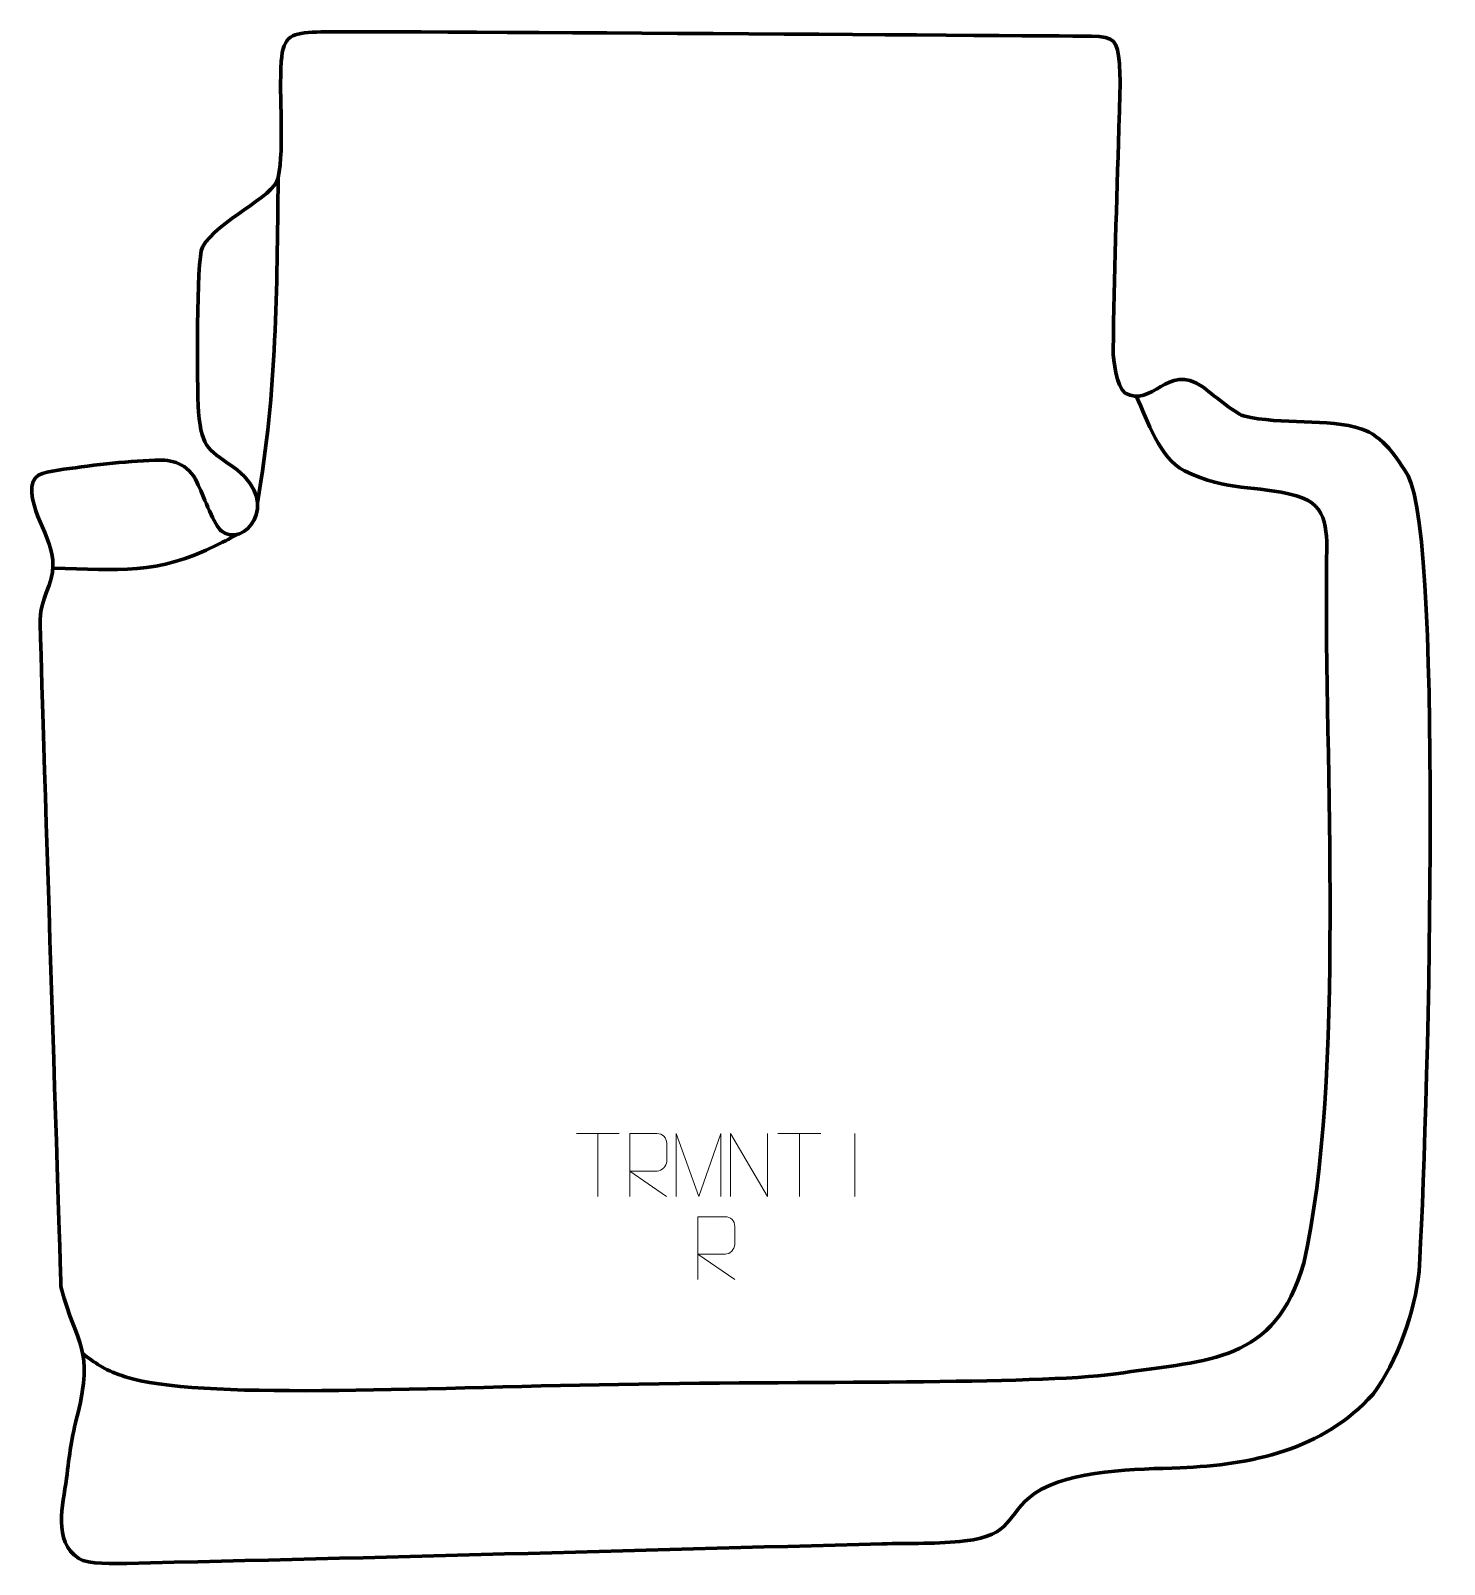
# Model space of a CAD drawing. Header units: millimetres. Extents: x 993 to 1554, y 96 to 705.
import ezdxf

# ---------------------------------------------------------------- set-up
doc = ezdxf.new("R2010")
doc.units = ezdxf.units.MM
doc.header["$MEASUREMENT"] = 0
doc.layers.add('layer 2', color=7, linetype='Continuous')
doc.layers.add('layer 3', color=7, linetype='Continuous')

msp = doc.modelspace()

# ---------------------------------------------------------------- linework, layer by layer
at = {"layer": 'layer 2', "color": 140, "lineweight": 158}
msp.add_open_spline([(1082.8183, 517.6823), (1090.6083, 562.9693), (1090.4321, 601.2948), (1091.0447, 646.5933)], degree=3, dxfattribs=at)
for points, knots in [([(1431.6583, 559.9035), (1436.0553, 550.2658), (1440.7458, 535.4894), (1450.6726, 530.397), (1450.6726, 530.397), (1468.3807, 521.7443), (1478.2155, 524.9814), (1495.1304, 520.4703), (1495.1304, 520.4703), (1508.4543, 516.917), (1507.1966, 505.1604), (1507.0753, 494.037), (1507.0753, 494.037), (1506.2074, 414.4225), (1514.7074, 289.5976), (1498.032, 215.9237), (1498.032, 215.9237), (1486.5346, 176.1758), (1459.8251, 177.6443), (1426.4828, 172.4765), (1426.4828, 172.4765), (1395.5959, 167.6893), (1312.5021, 169.3496), (1226.0862, 167.9004), (1226.0862, 167.9004), (1144.3953, 166.5306), (1059.1994, 161.6397), (1030.3757, 170.9147), (1030.3757, 170.9147), (1022.4162, 173.4759), (1019.8511, 175.308), (1013.4497, 180.1384)], [0, 0, 0, 0, 0.11111111, 0.11111111, 0.11111111, 0.11111111, 0.22222222, 0.22222222, 0.22222222, 0.22222222, 0.33333333, 0.33333333, 0.33333333, 0.33333333, 0.44444444, 0.44444444, 0.44444444, 0.44444444, 0.55555556, 0.55555556, 0.55555556, 0.55555556, 0.66666667, 0.66666667, 0.66666667, 0.66666667, 0.77777778, 0.77777778, 0.77777778, 0.77777778, 1, 1, 1, 1]), ([(1001.6287, 491.7878), (1028.0512, 491.2418), (1042.5248, 488.7776), (1066.851, 501.009), (1066.851, 501.009), (1069.7133, 502.4482), (1072.5714, 503.8957), (1075.4335, 505.3355)], [0, 0, 0, 0, 0.33333333, 0.33333333, 0.33333333, 0.33333333, 1, 1, 1, 1])]:
    msp.add_open_spline(points, degree=3, knots=knots, dxfattribs=at)
at = {"layer": 'layer 3', "color": 242, "lineweight": 158}
msp.add_open_spline([(1004.8513, 206.1464), (1011.3109, 182.6764), (1017.9123, 182.0704), (1011.4828, 156.1421), (1011.4828, 156.1421), (1008.9651, 146.4902), (1008.2173, 140.2279), (1007.0062, 130.4893), (1007.0062, 130.4893), (1005.6218, 119.8925), (1001.5354, 105.899), (1011.8617, 98.7838), (1011.8617, 98.7838), (1015.5058, 96.4835), (1026.448, 96.7706), (1031.0156, 96.8728), (1031.0156, 96.8728), (1130.9447, 99.1091), (1230.8722, 101.9433), (1330.7908, 104.6258), (1330.7908, 104.6258), (1341.1315, 104.9032), (1353.4994, 104.5286), (1363.5199, 105.76), (1363.5199, 105.76), (1382.9749, 108.1508), (1379.3858, 115.7396), (1391.1925, 124.6351), (1391.1925, 124.6351), (1405.4911, 134.2422), (1431.9975, 134.1391), (1448.944, 134.804), (1448.944, 134.804), (1477.271, 135.9156), (1505.6232, 141.8381), (1525.5439, 164.0291), (1525.5439, 164.0291), (1535.1143, 176.6893), (1542.2754, 196.9511), (1543.7895, 212.7196), (1543.7895, 212.7196), (1546.9867, 262.3386), (1553.8283, 502.9677), (1539.4351, 528.3594), (1539.4351, 528.3594), (1535.254, 535.4958), (1529.221, 544.2612), (1521.0636, 546.9496), (1521.0636, 546.9496), (1507.4977, 551.4205), (1489.3676, 548.3965), (1474.1022, 552.1918), (1474.1022, 552.1918), (1470.692, 553.3014), (1461.2064, 561.1925), (1457.7332, 563.8053), (1457.7332, 563.8053), (1443.8567, 573.5057), (1437.8676, 554.9893), (1427.1692, 561.2127), (1427.1692, 561.2127), (1423.7594, 563.9487), (1422.3735, 574.0856), (1422.4134, 578.3611), (1422.4134, 578.3611), (1422.6853, 607.5527), (1423.898, 636.8657), (1424.6409, 666.0627), (1424.6409, 666.0627), (1424.8392, 673.9319), (1425.5236, 684.3705), (1424.8764, 691.9745), (1424.8764, 691.9745), (1424.1182, 700.881), (1423.0789, 702.7461), (1413.7652, 702.812), (1413.7652, 702.812), (1413.7652, 702.812), (1115.9029, 705.0117), (1106.2621, 704.4779), (1106.2621, 704.4779), (1096.6213, 703.9442), (1092.974, 703.4677), (1092.2552, 692.7362), (1092.2552, 692.7362), (1091.3048, 678.546), (1093.563, 659.6371), (1091.0447, 646.5933), (1091.0447, 646.5933), (1089.3805, 639.0531), (1066.8799, 629.645), (1060.9395, 619.079), (1060.9395, 619.079), (1058.602, 613.9539), (1058.6535, 564.3417), (1059.4737, 553.7052), (1059.4737, 553.7052), (1060.6486, 538.4655), (1063.8011, 538.937), (1074.7043, 530.7469), (1074.7043, 530.7469), (1092.2497, 517.1411), (1077.3416, 499.4011), (1068.4552, 506.5719), (1068.4552, 506.5719), (1068.4552, 506.5719), (1068.0485, 506.9957), (1068.0485, 506.9957), (1068.0485, 506.9957), (1065.0119, 510.1599), (1061.0875, 521.1215), (1058.8994, 525.658), (1058.8994, 525.658), (1055.0979, 533.54), (1049.0185, 534.9104), (1042.1088, 534.6289), (1042.1088, 534.6289), (1030.3426, 534.1496), (1015.3002, 532.4006), (1003.7648, 530.6344), (1003.7648, 530.6344), (997.3046, 529.6137), (992.8071, 529.2206), (993.2148, 521.6746), (993.2148, 521.6746), (994.6179, 508.114), (1005.6475, 499.7856), (1000.1343, 484.9338), (1000.1343, 484.9338), (996.6751, 476.2534), (996.4571, 474.668), (996.6727, 465.3336), (996.6727, 465.3336), (996.8884, 455.9992), (1004.8513, 206.1464), (1004.8513, 206.1464)], degree=3, knots=[0, 0, 0, 0, 0.02857143, 0.02857143, 0.02857143, 0.02857143, 0.05714286, 0.05714286, 0.05714286, 0.05714286, 0.08571429, 0.08571429, 0.08571429, 0.08571429, 0.11428571, 0.11428571, 0.11428571, 0.11428571, 0.14285714, 0.14285714, 0.14285714, 0.14285714, 0.17142857, 0.17142857, 0.17142857, 0.17142857, 0.2, 0.2, 0.2, 0.2, 0.22857143, 0.22857143, 0.22857143, 0.22857143, 0.25714286, 0.25714286, 0.25714286, 0.25714286, 0.28571429, 0.28571429, 0.28571429, 0.28571429, 0.31428571, 0.31428571, 0.31428571, 0.31428571, 0.34285714, 0.34285714, 0.34285714, 0.34285714, 0.37142857, 0.37142857, 0.37142857, 0.37142857, 0.4, 0.4, 0.4, 0.4, 0.42857143, 0.42857143, 0.42857143, 0.42857143, 0.45714286, 0.45714286, 0.45714286, 0.45714286, 0.48571429, 0.48571429, 0.48571429, 0.48571429, 0.51428571, 0.51428571, 0.51428571, 0.51428571, 0.54285714, 0.54285714, 0.54285714, 0.54285714, 0.57142857, 0.57142857, 0.57142857, 0.57142857, 0.6, 0.6, 0.6, 0.6, 0.62857143, 0.62857143, 0.62857143, 0.62857143, 0.65714286, 0.65714286, 0.65714286, 0.65714286, 0.68571429, 0.68571429, 0.68571429, 0.68571429, 0.71428571, 0.71428571, 0.71428571, 0.71428571, 0.74285714, 0.74285714, 0.74285714, 0.74285714, 0.77142857, 0.77142857, 0.77142857, 0.77142857, 0.8, 0.8, 0.8, 0.8, 0.82857143, 0.82857143, 0.82857143, 0.82857143, 0.85714286, 0.85714286, 0.85714286, 0.85714286, 0.88571429, 0.88571429, 0.88571429, 0.88571429, 0.91428571, 0.91428571, 0.91428571, 0.91428571, 0.94285714, 0.94285714, 0.94285714, 0.94285714, 1, 1, 1, 1], dxfattribs=at)
at = {"layer": 'layer 3', "color": 250, "lineweight": 9}
for points in [[(1209.3822, 267.3709), (1209.3822, 267.3709), (1226.3694, 267.3709), (1226.3694, 267.3709)], [(1217.876, 242.4409), (1217.876, 242.4409), (1217.876, 267.3944), (1217.876, 267.3944)], [(1289.3822, 267.3709), (1289.3822, 267.3709), (1306.3694, 267.3709), (1306.3694, 267.3709)], [(1297.876, 242.4409), (1297.876, 242.4409), (1297.876, 267.3944), (1297.876, 267.3944)], [(1319.8758, 267.4047), (1319.8758, 267.4047), (1319.8758, 242.4306), (1319.8758, 242.4306)]]:
    msp.add_open_spline(points, degree=3, dxfattribs=at)
for points, knots in [([(1230.5438, 242.4409), (1230.5438, 242.4409), (1230.5438, 267.3944), (1230.5438, 267.3944), (1230.5438, 267.3944), (1234.1386, 267.3944), (1237.7341, 267.3944), (1241.3293, 267.3944), (1241.3293, 267.3944), (1243.6546, 267.3567), (1245.2119, 265.8667), (1245.2078, 263.5003), (1245.2078, 263.5003), (1245.2074, 261.4648), (1245.2074, 258.4054), (1245.2078, 256.3694), (1245.2078, 256.3694), (1245.2013, 254.4939), (1243.389, 252.5521), (1241.3795, 252.533), (1241.3795, 252.533), (1241.3795, 252.533), (1230.5438, 252.533), (1230.5438, 252.533), (1230.5438, 252.533), (1230.5438, 252.533), (1245.1985, 242.4409), (1245.1985, 242.4409)], [0, 0, 0, 0, 0.125, 0.125, 0.125, 0.125, 0.25, 0.25, 0.25, 0.25, 0.375, 0.375, 0.375, 0.375, 0.5, 0.5, 0.5, 0.5, 0.625, 0.625, 0.625, 0.625, 0.75, 0.75, 0.75, 0.75, 1, 1, 1, 1]), ([(1249.0333, 242.4387), (1249.0333, 242.4387), (1249.0333, 267.3966), (1249.0333, 267.3966), (1249.0333, 267.3966), (1249.0333, 267.3966), (1257.9584, 242.4387), (1257.9584, 242.4387), (1257.9584, 242.4387), (1257.9584, 242.4387), (1266.7183, 267.3961), (1266.7183, 267.3961), (1266.7183, 267.3961), (1266.7183, 267.3961), (1266.7183, 242.4387), (1266.7183, 242.4387)], [0, 0, 0, 0, 0.2, 0.2, 0.2, 0.2, 0.4, 0.4, 0.4, 0.4, 0.6, 0.6, 0.6, 0.6, 1, 1, 1, 1]), ([(1270.5484, 242.4409), (1270.5484, 242.4409), (1270.5484, 267.3944), (1270.5484, 267.3944), (1270.5484, 267.3944), (1270.5484, 267.3944), (1285.2032, 242.4409), (1285.2032, 242.4409), (1285.2032, 242.4409), (1285.2032, 242.4409), (1285.2032, 267.3944), (1285.2032, 267.3944)], [0, 0, 0, 0, 0.25, 0.25, 0.25, 0.25, 0.5, 0.5, 0.5, 0.5, 1, 1, 1, 1]), ([(1257.5438, 209.4409), (1257.5438, 209.4409), (1257.5438, 234.3944), (1257.5438, 234.3944), (1257.5438, 234.3944), (1261.1386, 234.3944), (1264.7341, 234.3944), (1268.3293, 234.3944), (1268.3293, 234.3944), (1270.6546, 234.3567), (1272.2119, 232.8667), (1272.2078, 230.5003), (1272.2078, 230.5003), (1272.2074, 228.4648), (1272.2074, 225.4054), (1272.2078, 223.3694), (1272.2078, 223.3694), (1272.2013, 221.4939), (1270.389, 219.5521), (1268.3795, 219.533), (1268.3795, 219.533), (1268.3795, 219.533), (1257.5438, 219.533), (1257.5438, 219.533), (1257.5438, 219.533), (1257.5438, 219.533), (1272.1985, 209.4409), (1272.1985, 209.4409)], [0, 0, 0, 0, 0.125, 0.125, 0.125, 0.125, 0.25, 0.25, 0.25, 0.25, 0.375, 0.375, 0.375, 0.375, 0.5, 0.5, 0.5, 0.5, 0.625, 0.625, 0.625, 0.625, 0.75, 0.75, 0.75, 0.75, 1, 1, 1, 1])]:
    msp.add_open_spline(points, degree=3, knots=knots, dxfattribs=at)

doc.saveas('drawing.dxf')
